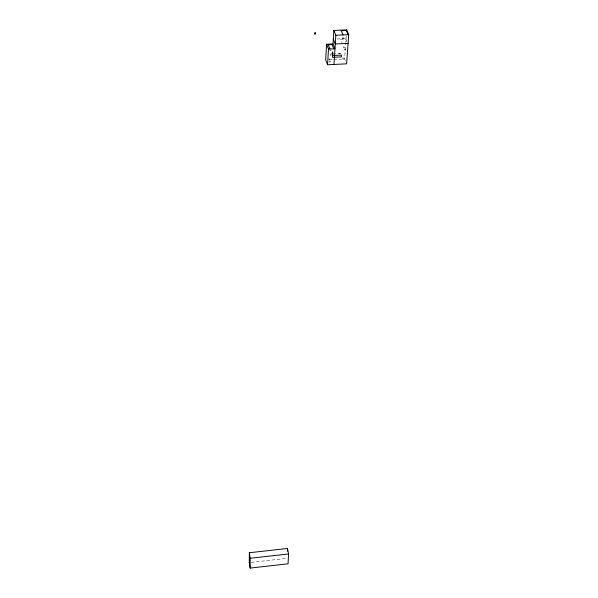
<?xml version="1.0" encoding="UTF-8"?>
<svg xmlns="http://www.w3.org/2000/svg" width="598" height="598" viewBox="0 0 598 598"><rect width="100%" height="100%" fill="white"/><g stroke="black" fill="none" stroke-linecap="round" stroke-linejoin="round"><path stroke-width="0.45" stroke-dasharray="2.99 2.24" d="M329.812 50.112L330.53 50.808L331.202 50.053M332.339 54.971L332.623 50.374M346.235 35.962L345.794 42.271M345.27 60.585L344.605 58.955L345.726 43.198M338.849 53.842L339.634 53.192L340.337 53.842M333.273 54.575L332.54 53.528L331.845 54.553M333.37 52.871C331.651 54.411 331.89 50.516 333.392 52.101M331.128 55.233C328.915 55.659 330.978 52.445 331.524 54.538M251.115 562.382L287.04 558.338M340.882 53.484L331.927 53.902L332.57 55.539M329.326 59.695L332.047 59.568L332.69 61.198M333.841 59.479L344.605 58.955M336.958 38.982L346.055 38.564L346.735 40.163M328.915 58.529L329.648 59.224L328.907 59.987M344.037 46.48C341.585 48.087 346.302 48.094 344.119 46.48M345.517 49.103C342.916 48.139 345.465 51.578 345.584 49.283M342.25 38.399C344.68 39.827 342.609 35.671 342.228 38.302M346.855 41.696L345.779 39.154L340.628 39.393L342.049 42.779M329.117 61.497C330.402 63.964 330.873 59.135 329.117 61.497M331.509 53.416C332.862 55.913 333.31 50.965 331.509 53.416M342.497 58.537C343.775 61.018 344.336 56.145 342.497 58.537"/><path stroke-width="0.9" d="M249.329 552.739L249.269 562.591L250.136 568.1L288.072 563.794L288.55 553.965L287.503 548.486L249.329 552.739L250.203 558.263L250.136 568.1M287.376 551.177L287.503 548.486M333.019 43.938L326.598 44.237L325.693 59.875L327.569 64.771L346.608 63.837L348.731 34.669L346.668 29.9L333.856 30.476L333.019 43.938L334.97 48.767L333.968 64.457M327.569 64.771L328.504 49.073L326.598 44.237M333.856 30.476L335.829 35.252L334.97 48.767L328.504 49.073M346.541 31.634L346.668 29.9M315.677 33.72L315.37 32.83M315.609 33.862C314.481 35.267 313.651 32.367 315.296 32.793M250.203 558.263L288.55 553.965M348.103 43.362L335.276 43.96L333.318 39.147M335.829 35.252L348.731 34.669M348.208 34.691L346.392 30.483L341.219 30.722L342.998 34.923M333.744 48.827L332.04 44.581L328.227 44.76L329.909 49.006M332.57 55.539L332.458 57.333L341.421 56.9L341.54 55.106L332.57 55.539"/></g></svg>
